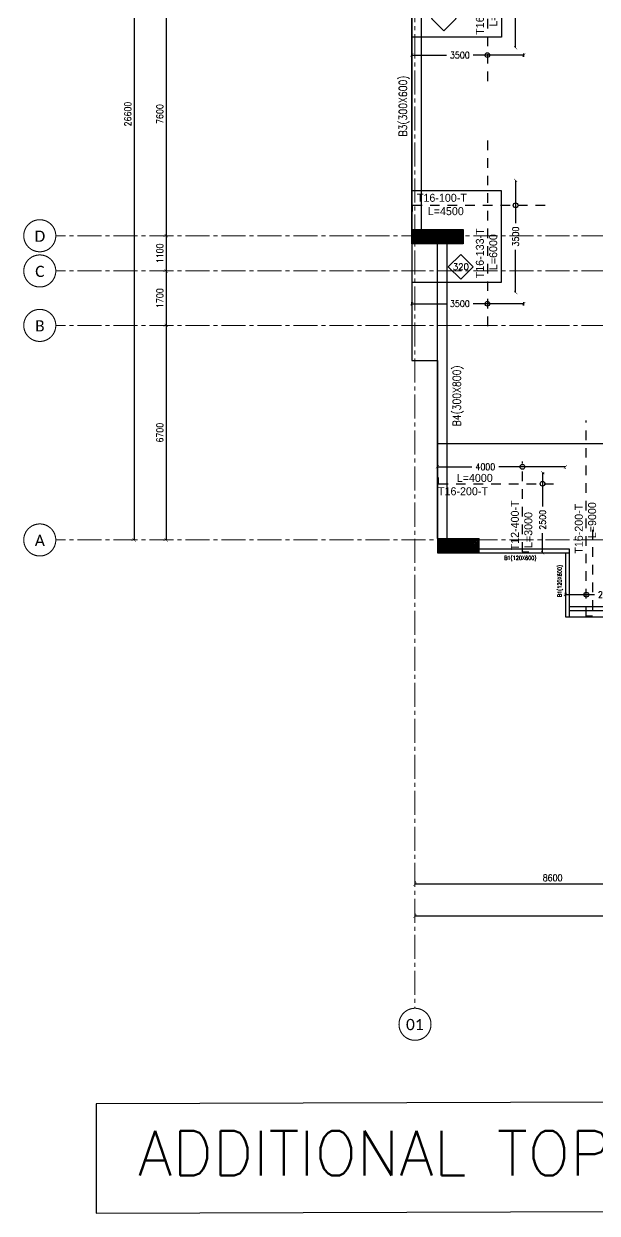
# Model space of a CAD drawing. Header units: millimetres. Extents: x -967280 to 3852, y 2833 to 1955156.
# Drawn here: x -753053 to -735135, y 766212 to 803356 of the extents above; entities that cross this region are included whole.
import ezdxf
from ezdxf.enums import TextEntityAlignment as Align

# ---------------------------------------------------------------- set-up
doc = ezdxf.new("R2010")
doc.units = ezdxf.units.MM
doc.header["$LTSCALE"] = 1000
doc.header["$PDMODE"] = 35
doc.header["$PDSIZE"] = 25
for name, pattern in [('$0$DASHED2', [0.375, 0.25, -0.125]), ('B05-FIRST FLOOR PLAN$0$DLINE', [0.55, 0.3, -0.25]), ('Columns_Structural070816$0$CENTER2', [1.125, 0.75, -0.125, 0.125, -0.125]), ('HRZN_Line-Ptrn-Sold', [9144001.0, 9144000.0, -1])]:
    doc.linetypes.add(name, pattern=pattern)
for name, color, linetype in [('_N-DIM 3', 7, 'Continuous'), ('A-ANNO-TEXT-25', 7, 'Continuous'), ('B05-FIRST FLOOR PLAN$0$STR_ROOF RFT$0$S-SYMB', 30, 'Continuous'), ('S - col hach', 1, 'Continuous'), ('S -Beams', 2, 'Continuous'), ('S-TEXT', 2, 'Continuous'), ('SLAB', 210, 'Continuous'), ('st_cir_mesh', 2, 'Continuous')]:
    doc.layers.add(name, color=color, linetype=linetype)
for name, color, linetype, lineweight in [('A-AX-ATT-100', 7, 'HRZN_Line-Ptrn-Sold', 18), ('S - column', 6, 'Continuous', 60), ('ST-000-AXIS', 9, 'Columns_Structural070816$0$CENTER2', 9), ('ST-203-SLAB-TXT', 7, 'Continuous', 30), ('ST-206-SLAB-DIM', 1, 'Continuous', 20), ('ST-RFT-BOT', 2, '$0$DASHED2', 30), ('ST-RFT-TOP', 5, '$0$DASHED2', 30)]:
    doc.layers.add(name, color=color, linetype=linetype, lineweight=lineweight)
doc.styles.add('B05-FIRST FLOOR PLAN$0$XS-Roof RFT$0$T25-100', font='STENCIL.shx', dxfattribs={"height": 250})
doc.styles.add('Calibri_2', font='calibri.ttf', dxfattribs={"height": 300})
doc.styles.add('ROMANC', font='romanc.shx')
doc.styles.add('ST-DIM', font='romans.shx', dxfattribs={"width": 0.85})
doc.styles.add('TUNELNO', font='romans.shx', dxfattribs={"width": 0.9})
doc.dimstyles.new('Copy(2) of DSEC', dxfattribs={"dimtxt": 200, "dimasz": 100, "dimexe": 50, "dimexo": 80, "dimgap": 100, "dimtad": 1, "dimdec": 0, "dimrnd": 5, "dimzin": 0, "dimdsep": 46, "dimtxsty": 'TUNELNO', "dimblk": 'ARCHTICK', "dimcen": 0.09, "dimclrd": 1, "dimclre": 1, "dimclrt": 3, "dimadec": 0, "dimazin": 0, "dimtfac": 0.78125, "dimtdec": 0, "dimtix": 1, "dimtmove": 2, "dimatfit": 3, "dimldrblk": 'ARCHTICK', "dimfxl": 1, "dimtolj": 1, "dimtzin": 0, "dimarcsym": 0})

# ---------------------------------------------------------------- blocks, each defined once
blk = doc.blocks.new('str col from 1st to 3rd')
at = {"layer": 'S - col hach'}
h = blk.add_hatch(dxfattribs=at)
h.set_pattern_fill('ANSI31', color=2, scale=10)
h.set_pattern_definition([(45, (-254348.726, -1220652.032), (-22.4506403, 22.4506403), [])])
h.paths.add_polyline_path([(-29200, -3600), (-30800, -3600), (-30800, -4050), (-29200, -4050)])
h = blk.add_hatch(dxfattribs=at)
h.set_pattern_fill('ANSI31', color=2, scale=10, angle=-90)
h.set_pattern_definition([(315, (-1236952.032, 211048.726), (22.4506403, 22.4506403), [])])
h.paths.add_polyline_path([(-30000, -13700), (-28700, -13700), (-28700, -13250), (-30000, -13250)])
at = {"layer": 'S - column', "lineweight": 15}
for points in [[(-29200, -4050), (-30800, -4050), (-30800, -3600), (-29200, -3600)], [(-30000, -13700), (-30000, -13250), (-28700, -13250), (-28700, -13700)]]:
    blk.add_lwpolyline(points, close=True, dxfattribs=at)
at = {"layer": 'ST-RFT-BOT', "color": 7, "linetype": 'Continuous', "ltscale": 30}
for points in [[(-29200, -3600), (-29200, -4050), (-30800, -4050), (-30800, -3600)], [(-30000, -13250), (-30000, -13700), (-28700, -13700), (-28700, -13250)]]:
    blk.add_lwpolyline(points, dxfattribs=at)
blk = doc.blocks.new('_ArchTick')
at = {"color": 0, "linetype": 'ByBlock', "const_width": 0.15}
blk.add_lwpolyline([(-0.5, -0.5), (0.5, 0.5)], dxfattribs=at)
blk = doc.blocks.new('*D843')
at = {"layer": 'Defpoints', "color": 0, "transparency": 16777216}
for p in [(-737428, 802378), (-740929, 802248), (-737428, 802248)]:
    blk.add_point(p, dxfattribs=at)
at = {"layer": 'ST-206-SLAB-DIM', "color": 1, "lineweight": -2, "transparency": 16777216}
for p, q in [((-740929, 802328), (-740929, 802428)), ((-740929, 802378), (-739845, 802378)), ((-737428, 802378), (-739011, 802378)), ((-737428, 802328), (-737428, 802428))]:
    blk.add_line(p, q, dxfattribs=at)
at = {"layer": 'ST-206-SLAB-DIM', "color": 1, "lineweight": -2, "transparency": 16777216, "xscale": 100, "yscale": 100, "zscale": 100, "rotation": 180}
blk.add_blockref('_ArchTick', (-740929, 802378), dxfattribs=at)
at = {"layer": 'ST-206-SLAB-DIM', "color": 1, "lineweight": -2, "transparency": 16777216, "xscale": 100, "yscale": 100, "zscale": 100}
blk.add_blockref('_ArchTick', (-737428, 802378), dxfattribs=at)
at = {"layer": 'ST-206-SLAB-DIM', "color": 3, "transparency": 16777216, "insert": (-739428, 802378), "char_height": 200, "attachment_point": 5, "style": 'TUNELNO'}
blk.add_mtext('\\A1;3500', dxfattribs=at)
blk = doc.blocks.new('*D828')
at = {"layer": 'Defpoints', "color": 0, "transparency": 16777216}
for p in [(-737655, 806113), (-737685, 802612), (-737655, 802612)]:
    blk.add_point(p, dxfattribs=at)
at = {"layer": 'ST-206-SLAB-DIM', "color": 1, "lineweight": -2, "transparency": 16777216}
for p, q in [((-737685, 806113), (-737685, 804780)), ((-737685, 802612), (-737685, 803945))]:
    blk.add_line(p, q, dxfattribs=at)
at = {"layer": 'ST-206-SLAB-DIM', "color": 1, "lineweight": -2, "transparency": 16777216, "xscale": 100, "yscale": 100, "zscale": 100}
for p, rotation in [((-737685, 806113), 90), ((-737685, 802612), 270)]:
    blk.add_blockref('_ArchTick', p, dxfattribs=dict(at, rotation=rotation))
at = {"layer": 'ST-206-SLAB-DIM', "color": 3, "transparency": 16777216, "insert": (-737685, 804362), "char_height": 200, "attachment_point": 5, "rotation": 90, "style": 'TUNELNO'}
blk.add_mtext('\\A1;3500', dxfattribs=at)
blk = doc.blocks.new('*D865')
at = {"layer": 'Defpoints', "color": 0, "transparency": 16777216}
for p in [(-737428, 794615), (-740929, 794484), (-737428, 794484)]:
    blk.add_point(p, dxfattribs=at)
at = {"layer": 'ST-206-SLAB-DIM', "color": 1, "lineweight": -2, "transparency": 16777216}
for p, q in [((-740929, 794564), (-740929, 794665)), ((-740929, 794615), (-739845, 794615)), ((-737428, 794615), (-739011, 794615)), ((-737428, 794564), (-737428, 794665))]:
    blk.add_line(p, q, dxfattribs=at)
at = {"layer": 'ST-206-SLAB-DIM', "color": 1, "lineweight": -2, "transparency": 16777216, "xscale": 100, "yscale": 100, "zscale": 100, "rotation": 180}
blk.add_blockref('_ArchTick', (-740929, 794615), dxfattribs=at)
at = {"layer": 'ST-206-SLAB-DIM', "color": 1, "lineweight": -2, "transparency": 16777216, "xscale": 100, "yscale": 100, "zscale": 100}
blk.add_blockref('_ArchTick', (-737428, 794615), dxfattribs=at)
at = {"layer": 'ST-206-SLAB-DIM', "color": 3, "transparency": 16777216, "insert": (-739428, 794615), "char_height": 200, "attachment_point": 5, "style": 'TUNELNO'}
blk.add_mtext('\\A1;3500', dxfattribs=at)
blk = doc.blocks.new('*D869')
at = {"layer": 'Defpoints', "color": 0, "transparency": 16777216}
for p in [(-737655, 798463), (-737685, 794962), (-737655, 794962)]:
    blk.add_point(p, dxfattribs=at)
at = {"layer": 'ST-206-SLAB-DIM', "color": 1, "lineweight": -2, "transparency": 16777216}
for p, q in [((-737685, 798463), (-737685, 797130)), ((-737685, 794962), (-737685, 796295))]:
    blk.add_line(p, q, dxfattribs=at)
at = {"layer": 'ST-206-SLAB-DIM', "color": 1, "lineweight": -2, "transparency": 16777216, "xscale": 100, "yscale": 100, "zscale": 100}
for p, rotation in [((-737685, 798463), 90), ((-737685, 794962), 270)]:
    blk.add_blockref('_ArchTick', p, dxfattribs=dict(at, rotation=rotation))
at = {"layer": 'ST-206-SLAB-DIM', "color": 3, "transparency": 16777216, "insert": (-737685, 796712), "char_height": 200, "attachment_point": 5, "rotation": 90, "style": 'TUNELNO'}
blk.add_mtext('\\A1;3500', dxfattribs=at)
blk = doc.blocks.new('*D864')
at = {"layer": 'Defpoints', "color": 0, "transparency": 16777216}
for p in [(-736129, 785399), (-733927, 785396), (-733926, 785531)]:
    blk.add_point(p, dxfattribs=at)
at = {"layer": 'ST-206-SLAB-DIM', "color": 1, "lineweight": -2, "transparency": 16777216}
for p, q in [((-736129, 785479), (-736128, 785584)), ((-736129, 785534), (-735220, 785533)), ((-733926, 785531), (-734386, 785532)), ((-733927, 785476), (-733926, 785581))]:
    blk.add_line(p, q, dxfattribs=at)
at = {"layer": 'ST-206-SLAB-DIM', "color": 1, "lineweight": -2, "transparency": 16777216, "xscale": 100, "yscale": 100, "zscale": 100}
for p, rotation in [((-736129, 785534), 179.9241602183739), ((-733926, 785531), 359.9241602183739)]:
    blk.add_blockref('_ArchTick', p, dxfattribs=dict(at, rotation=rotation))
at = {"layer": 'ST-206-SLAB-DIM', "color": 3, "transparency": 16777216, "insert": (-734803, 785530), "char_height": 200, "attachment_point": 5, "rotation": 359.9242, "style": 'TUNELNO'}
blk.add_mtext('\\A1;2200', dxfattribs=at)
blk = doc.blocks.new('Grid - HRZN_G-Datm-Grid-Head-1554275-FIRST FLOOR FFL_1_')
at = {"layer": 'A-AX-ATT-100'}
blk.add_circle((0, 0), 5, dxfattribs=at)
blk = doc.blocks.new('*D1508')
at = {"layer": '_N-DIM 3', "color": 1, "linetype": 'Continuous', "lineweight": -2, "ltscale": 30, "transparency": 16777216}
for p, q in [((509045, 727540), (509075, 727540)), ((509125, 727540), (509125, 719940)), ((509045, 719940), (509075, 719940))]:
    blk.add_line(p, q, dxfattribs=at)
at = {"layer": 'Defpoints', "color": 0, "linetype": 'Continuous', "ltscale": 30, "transparency": 16777216}
for p in [(509125, 727540), (509125, 719940), (509125, 719940)]:
    blk.add_point(p, dxfattribs=at)
at = {"layer": '_N-DIM 3', "color": 1, "linetype": 'Continuous', "lineweight": -2, "ltscale": 30, "transparency": 16777216, "xscale": 100, "yscale": 100, "zscale": 100}
for p, rotation in [((509125, 727540), 90), ((509125, 719940), 270)]:
    blk.add_blockref('_ArchTick', p, dxfattribs=dict(at, rotation=rotation))
at = {"layer": '_N-DIM 3', "color": 3, "linetype": 'Continuous', "ltscale": 30, "transparency": 16777216, "insert": (508925, 723740), "char_height": 200, "attachment_point": 5, "rotation": 90, "style": 'TUNELNO'}
blk.add_mtext('\\A1;7600', dxfattribs=at)
blk = doc.blocks.new('*D1509')
at = {"layer": '_N-DIM 3', "color": 1, "linetype": 'Continuous', "lineweight": -2, "ltscale": 30, "transparency": 16777216}
for p, q in [((509045, 719940), (509075, 719940)), ((509125, 719940), (509125, 718840)), ((509045, 718840), (509075, 718840))]:
    blk.add_line(p, q, dxfattribs=at)
at = {"layer": 'Defpoints', "color": 0, "linetype": 'Continuous', "ltscale": 30, "transparency": 16777216}
for p in [(509125, 719940), (509125, 718840), (509125, 718840)]:
    blk.add_point(p, dxfattribs=at)
at = {"layer": '_N-DIM 3', "color": 1, "linetype": 'Continuous', "lineweight": -2, "ltscale": 30, "transparency": 16777216, "xscale": 100, "yscale": 100, "zscale": 100}
for p, rotation in [((509125, 719940), 90), ((509125, 718840), 270)]:
    blk.add_blockref('_ArchTick', p, dxfattribs=dict(at, rotation=rotation))
at = {"layer": '_N-DIM 3', "color": 3, "linetype": 'Continuous', "ltscale": 30, "transparency": 16777216, "insert": (508925, 719390), "char_height": 200, "attachment_point": 5, "rotation": 90, "style": 'TUNELNO'}
blk.add_mtext('\\A1;1100', dxfattribs=at)
blk = doc.blocks.new('*D1510')
at = {"layer": '_N-DIM 3', "color": 1, "linetype": 'Continuous', "lineweight": -2, "ltscale": 30, "transparency": 16777216}
for p, q in [((509045, 718840), (509075, 718840)), ((509125, 718840), (509125, 717140)), ((509045, 717140), (509075, 717140))]:
    blk.add_line(p, q, dxfattribs=at)
at = {"layer": 'Defpoints', "color": 0, "linetype": 'Continuous', "ltscale": 30, "transparency": 16777216}
for p in [(509125, 718840), (509125, 717140), (509125, 717140)]:
    blk.add_point(p, dxfattribs=at)
at = {"layer": '_N-DIM 3', "color": 1, "linetype": 'Continuous', "lineweight": -2, "ltscale": 30, "transparency": 16777216, "xscale": 100, "yscale": 100, "zscale": 100}
for p, rotation in [((509125, 718840), 90), ((509125, 717140), 270)]:
    blk.add_blockref('_ArchTick', p, dxfattribs=dict(at, rotation=rotation))
at = {"layer": '_N-DIM 3', "color": 3, "linetype": 'Continuous', "ltscale": 30, "transparency": 16777216, "insert": (508925, 717990), "char_height": 200, "attachment_point": 5, "rotation": 90, "style": 'TUNELNO'}
blk.add_mtext('\\A1;1700', dxfattribs=at)
blk = doc.blocks.new('*D1511')
at = {"layer": '_N-DIM 3', "color": 1, "linetype": 'Continuous', "lineweight": -2, "ltscale": 30, "transparency": 16777216}
for p, q in [((509045, 717140), (509075, 717140)), ((509125, 717140), (509125, 710440)), ((509045, 710440), (509075, 710440))]:
    blk.add_line(p, q, dxfattribs=at)
at = {"layer": 'Defpoints', "color": 0, "linetype": 'Continuous', "ltscale": 30, "transparency": 16777216}
for p in [(509125, 717140), (509125, 710440), (509125, 710440)]:
    blk.add_point(p, dxfattribs=at)
at = {"layer": '_N-DIM 3', "color": 1, "linetype": 'Continuous', "lineweight": -2, "ltscale": 30, "transparency": 16777216, "xscale": 100, "yscale": 100, "zscale": 100}
for p, rotation in [((509125, 717140), 90), ((509125, 710440), 270)]:
    blk.add_blockref('_ArchTick', p, dxfattribs=dict(at, rotation=rotation))
at = {"layer": '_N-DIM 3', "color": 3, "linetype": 'Continuous', "ltscale": 30, "transparency": 16777216, "insert": (508925, 713790), "char_height": 200, "attachment_point": 5, "rotation": 90, "style": 'TUNELNO'}
blk.add_mtext('\\A1;6700', dxfattribs=at)
blk = doc.blocks.new('*D1512')
at = {"layer": '_N-DIM 3', "color": 1, "linetype": 'Continuous', "lineweight": -2, "ltscale": 30, "transparency": 16777216}
for p, q in [((508045, 737040), (508075, 737040)), ((508125, 737040), (508125, 710440)), ((508045, 710440), (508075, 710440))]:
    blk.add_line(p, q, dxfattribs=at)
at = {"layer": 'Defpoints', "color": 0, "linetype": 'Continuous', "ltscale": 30, "transparency": 16777216}
for p in [(508125, 737040), (508125, 710440), (508125, 710440)]:
    blk.add_point(p, dxfattribs=at)
at = {"layer": '_N-DIM 3', "color": 1, "linetype": 'Continuous', "lineweight": -2, "ltscale": 30, "transparency": 16777216, "xscale": 100, "yscale": 100, "zscale": 100}
for p, rotation in [((508125, 737040), 90), ((508125, 710440), 270)]:
    blk.add_blockref('_ArchTick', p, dxfattribs=dict(at, rotation=rotation))
at = {"layer": '_N-DIM 3', "color": 3, "linetype": 'Continuous', "ltscale": 30, "transparency": 16777216, "insert": (507925, 723740), "char_height": 200, "attachment_point": 5, "rotation": 90, "style": 'TUNELNO'}
blk.add_mtext('\\A1;26600', dxfattribs=at)
blk = doc.blocks.new('*D1519')
at = {"layer": '_N-DIM 3', "color": 1, "linetype": 'Continuous', "lineweight": -2, "ltscale": 30, "transparency": 16777216}
for p, q in [((516899, 699769), (516899, 699739)), ((525499, 699689), (516899, 699689)), ((525499, 699769), (525499, 699739))]:
    blk.add_line(p, q, dxfattribs=at)
at = {"layer": 'Defpoints', "color": 0, "linetype": 'Continuous', "ltscale": 30, "transparency": 16777216}
for p in [(516899, 699689), (516899, 699689), (525499, 699689)]:
    blk.add_point(p, dxfattribs=at)
at = {"layer": '_N-DIM 3', "color": 1, "linetype": 'Continuous', "lineweight": -2, "ltscale": 30, "transparency": 16777216, "xscale": 100, "yscale": 100, "zscale": 100, "rotation": 180}
blk.add_blockref('_ArchTick', (516899, 699689), dxfattribs=at)
at = {"layer": '_N-DIM 3', "color": 1, "linetype": 'Continuous', "lineweight": -2, "ltscale": 30, "transparency": 16777216, "xscale": 100, "yscale": 100, "zscale": 100}
blk.add_blockref('_ArchTick', (525499, 699689), dxfattribs=at)
at = {"layer": '_N-DIM 3', "color": 3, "linetype": 'Continuous', "ltscale": 30, "transparency": 16777216, "insert": (521199, 699889), "char_height": 200, "attachment_point": 5, "style": 'TUNELNO'}
blk.add_mtext('\\A1;8600', dxfattribs=at)
blk = doc.blocks.new('*D1520')
at = {"layer": '_N-DIM 3', "color": 1, "linetype": 'Continuous', "lineweight": -2, "ltscale": 30, "transparency": 16777216}
for p, q in [((516899, 698769), (516899, 698739)), ((563099, 698689), (516899, 698689)), ((563099, 698769), (563099, 698739))]:
    blk.add_line(p, q, dxfattribs=at)
at = {"layer": 'Defpoints', "color": 0, "linetype": 'Continuous', "ltscale": 30, "transparency": 16777216}
for p in [(516899, 698689), (516899, 698689), (563099, 698689)]:
    blk.add_point(p, dxfattribs=at)
at = {"layer": '_N-DIM 3', "color": 1, "linetype": 'Continuous', "lineweight": -2, "ltscale": 30, "transparency": 16777216, "xscale": 100, "yscale": 100, "zscale": 100, "rotation": 180}
blk.add_blockref('_ArchTick', (516899, 698689), dxfattribs=at)
at = {"layer": '_N-DIM 3', "color": 1, "linetype": 'Continuous', "lineweight": -2, "ltscale": 30, "transparency": 16777216, "xscale": 100, "yscale": 100, "zscale": 100}
blk.add_blockref('_ArchTick', (563099, 698689), dxfattribs=at)
at = {"layer": '_N-DIM 3', "color": 3, "linetype": 'Continuous', "ltscale": 30, "transparency": 16777216, "insert": (539999, 698889), "char_height": 200, "attachment_point": 5, "style": 'TUNELNO'}
blk.add_mtext('\\A1;46200', dxfattribs=at)
blk = doc.blocks.new('*D885')
at = {"layer": 'Defpoints', "color": 0, "transparency": 16777216}
for p in [(-736917, 789336), (-736842, 789336), (-736917, 786837)]:
    blk.add_point(p, dxfattribs=at)
at = {"layer": 'ST-206-SLAB-DIM', "color": 1, "lineweight": -2, "transparency": 16777216}
for p, q in [((-736842, 789336), (-736842, 788283)), ((-736837, 789336), (-736792, 789336)), ((-736842, 786837), (-736842, 787448)), ((-736837, 786837), (-736792, 786837))]:
    blk.add_line(p, q, dxfattribs=at)
at = {"layer": 'ST-206-SLAB-DIM', "color": 1, "lineweight": -2, "transparency": 16777216, "xscale": 100, "yscale": 100, "zscale": 100}
for p, rotation in [((-736842, 789336), 90), ((-736842, 786837), 270)]:
    blk.add_blockref('_ArchTick', p, dxfattribs=dict(at, rotation=rotation))
at = {"layer": 'ST-206-SLAB-DIM', "color": 3, "transparency": 16777216, "insert": (-736842, 787865), "char_height": 200, "attachment_point": 5, "rotation": 90, "style": 'TUNELNO'}
blk.add_mtext('\\A1;2500', dxfattribs=at)
blk = doc.blocks.new('*D886')
at = {"layer": 'Defpoints', "color": 0, "transparency": 16777216}
for p in [(-740129, 789537), (-740129, 789521), (-736129, 789537)]:
    blk.add_point(p, dxfattribs=at)
at = {"layer": 'ST-206-SLAB-DIM', "color": 1, "lineweight": -2, "transparency": 16777216}
for p, q in [((-740129, 789521), (-739048, 789521)), ((-740129, 789457), (-740129, 789471)), ((-736129, 789521), (-738214, 789521)), ((-736129, 789457), (-736129, 789471))]:
    blk.add_line(p, q, dxfattribs=at)
at = {"layer": 'ST-206-SLAB-DIM', "color": 1, "lineweight": -2, "transparency": 16777216, "xscale": 100, "yscale": 100, "zscale": 100}
for p, rotation in [((-740129, 789521), 179.9999999999984), ((-736129, 789521), 359.9999999999984)]:
    blk.add_blockref('_ArchTick', p, dxfattribs=dict(at, rotation=rotation))
at = {"layer": 'ST-206-SLAB-DIM', "color": 3, "transparency": 16777216, "insert": (-738631, 789521), "char_height": 200, "attachment_point": 5, "style": 'TUNELNO'}
blk.add_mtext('\\A1;4000', dxfattribs=at)
blk = doc.blocks.new('AXES-00')
at = {"layer": 'ST-000-AXIS'}
for p, q in [((516898.9, 750979.6), (516898.9, 695813.8)), ((575723.2, 719939.7), (505674.3, 719939.7)), ((575723.2, 718839.7), (505674.3, 718839.7)), ((575723.2, 717139.7), (505674.3, 717139.7)), ((575723.2, 710439.7), (505674.3, 710439.7))]:
    blk.add_line(p, q, dxfattribs=at)
at = {"layer": 'A-AX-ATT-100', "xscale": 100.0000000000001, "yscale": 100.0000000000001, "zscale": 100.0000000000001, "rotation": 90}
for p in [(505174.3, 719939.7), (505174.3, 718839.7), (505174.3, 717139.7), (505174.3, 710439.7)]:
    blk.add_blockref('Grid - HRZN_G-Datm-Grid-Head-1554275-FIRST FLOOR FFL_1_', p, dxfattribs=at)
at = {"layer": 'st_cir_mesh', "xscale": 99.99999999999993, "yscale": 99.99999999999993, "zscale": 99.99999999999993, "rotation": 180}
blk.add_blockref('Grid - HRZN_G-Datm-Grid-Head-1554275-FIRST FLOOR FFL_1_', (516898.9, 695313.8), dxfattribs=at)
at = {"layer": 'A-AX-ATT-100', "linetype": 'Continuous', "lineweight": 13, "char_height": 350, "attachment_point": 1, "style": 'Calibri_2'}
for s, insert, width in [('D', (505008.7, 720101), 408.861), ('C', (505031.7, 719001), 352.742), ('B', (505028.2, 717301), 360.759), ('A', (505018.7, 710601), 384.81), ('01', (516618, 695481.8), 673.417)]:
    blk.add_mtext(s, dxfattribs=dict(at, insert=insert, width=width))
at = {"layer": '_N-DIM 3', "color": 3, "linetype": 'Continuous', "ltscale": 30}
for base, p1, p2, picture, middle in [((508125, 710439.7), (508125, 737039.7), (508125, 710439.7), '*D1512', (507925, 723739.7)), ((509125, 719939.7), (509125, 727539.7), (509125, 719939.7), '*D1508', (508925, 723739.7)), ((509125, 718839.7), (509125, 719939.7), (509125, 718839.7), '*D1509', (508925, 719389.7)), ((509125, 717139.7), (509125, 718839.7), (509125, 717139.7), '*D1510', (508925, 717989.7)), ((509125, 710439.7), (509125, 717139.7), (509125, 710439.7), '*D1511', (508925, 713789.7))]:
    dim = blk.add_linear_dim(base=base, p1=p1, p2=p2, angle=90, dimstyle='Copy(2) of DSEC', dxfattribs=at)
    dim.commit()
    dim.dimension.update_dxf_attribs({"geometry": picture, "text_midpoint": middle})
for base, p1, p2, picture, middle in [((516898.9, 699688.7), (525498.9, 699688.7), (516898.9, 699688.7), '*D1519', (521198.9, 699888.7)), ((516898.9, 698688.7), (563098.9, 698688.7), (516898.9, 698688.7), '*D1520', (539998.9, 698888.7))]:
    dim = blk.add_linear_dim(base=base, p1=p1, p2=p2, dimstyle='Copy(2) of DSEC', dxfattribs=at)
    dim.commit()
    dim.dimension.update_dxf_attribs({"geometry": picture, "text_midpoint": middle})

msp = doc.modelspace()

# ---------------------------------------------------------------- linework, layer by layer
at = {"layer": 'B05-FIRST FLOOR PLAN$0$STR_ROOF RFT$0$S-SYMB'}
for centre in [(-738567.5, 802378.2), (-737684.7, 797687.7), (-738567.5, 794615.1), (-737471.4, 789520.8), (-736842.4, 788992.2), (-735476.6, 785529.5)]:
    msp.add_circle(centre, 75, dxfattribs=at)
at = {"layer": 'S -Beams'}
for p, q in [((-740928.7, 796937.4), (-740928.7, 804137.4)), ((-740628.7, 796937.4), (-740628.7, 804137.4)), ((-740128.7, 787287.4), (-740128.7, 796487.4)), ((-739828.7, 787287.4), (-739828.7, 796487.4)), ((-738828.7, 786957.4), (-736008.7, 786957.4)), ((-738828.7, 786837.4), (-736008.7, 786837.4)), ((-736128.7, 786837.4), (-736128.7, 784837.4)), ((-736008.7, 786957.4), (-736008.7, 784837.4)), ((-736008.7, 785157.4), (-730848.8, 785157.4)), ((-736008.7, 785037.4), (-730730.3, 785037.4))]:
    msp.add_line(p, q, dxfattribs=at)
msp.add_lwpolyline([(-740928.8, 808237.4), (-740928.8, 792837.4), (-740128.8, 792837.4), (-740128.8, 786837.4), (-736128.7, 786837.4), (-736128.7, 784837.4), (-734928.7, 784837.4)], dxfattribs=at)
msp.add_lwpolyline([(-750786.2, 766212.2), (-682836.3, 766431.3), (-682836.3, 769843.3), (-750786.2, 769624.2)], close=True, dxfattribs=at)
at = {"layer": 'S-TEXT', "color": 7, "true_color": 0xffffff}
for points in [[(-739925.9, 803135.6), (-739538.8, 803522.7), (-739925.9, 803909.9), (-740313.1, 803522.7)], [(-739400.7, 795382.3), (-739013.6, 795769.5), (-739400.7, 796156.6), (-739787.9, 795769.5)]]:
    msp.add_lwpolyline(points, close=True, dxfattribs=at)
at = {"layer": 'SLAB', "color": 2, "linetype": 'Continuous', "ltscale": 30}
for points in [[(-740928.8, 805787.4), (-738128.7, 805787.4), (-738128.7, 802937.4), (-740928.8, 802937.4)], [(-738128.7, 798137.4), (-740928.8, 798137.4), (-740928.8, 795287.4), (-738128.7, 795287.4)], [(-740128.7, 786837.4), (-736128.7, 786837.4), (-736128.7, 784837.4), (-734928.7, 784837.4), (-734928.7, 785037.4), (-730728.8, 785037.4), (-730728.8, 786887.4), (-730528.7, 786887.4), (-730528.7, 788537.4), (-730028.7, 788537.4), (-730028.7, 788737.4), (-729128.6, 788737.4), (-729128.6, 790237.4), (-740128.7, 790237.4)]]:
    msp.add_lwpolyline(points, close=True, dxfattribs=at)
at = {"layer": 'ST-RFT-TOP', "linetype": 'B05-FIRST FLOOR PLAN$0$DLINE'}
for points in [[(-738567.5, 807362.4), (-738567.5, 801362.4)], [(-738567.5, 799712.4), (-738567.5, 793712.4)], [(-740908.7, 797497.7), (-740908.7, 797687.7), (-736598.7, 797687.7)], [(-735286.6, 787557.4), (-735286.6, 784857.4), (-735476.6, 784857.4), (-735476.6, 790967.4)]]:
    msp.add_lwpolyline(points, dxfattribs=at)
for points in [[(-737271.4, 786857.4), (-737458.9, 786857.4, -0.4142136), (-737471.4, 786869.9), (-737471.4, 789682.1)], [(-740108.7, 789192.2), (-740108.7, 789004.7, 0.4142136), (-740096.2, 788992.2), (-736288.3, 788992.2)]]:
    msp.add_lwpolyline(points, format="xyb", dxfattribs=at)

# ---------------------------------------------------------------- block references
at = {"layer": 'S -Beams'}
msp.add_blockref('AXES-00', (-1257727.6, 76797.6), dxfattribs=at)
at = {"layer": 'ST-RFT-BOT', "color": 3, "linetype": 'Continuous'}
msp.add_blockref('str col from 1st to 3rd', (-710128.7, 800537.4), dxfattribs=at)

# ---------------------------------------------------------------- texts
at = {"layer": 'A-ANNO-TEXT-25', "insert": (-749484.2, 768787.5), "char_height": 1400, "attachment_point": 1, "style": 'ROMANC'}
msp.add_mtext_dynamic_manual_height_columns('{\\Fsimplex|c0;ADDITIONAL TOP REINFORCEMENT PLAN FOR TYPICAL CEILING }', width=66647.872, gutter_width=8268.9, heights=[0], dxfattribs=at)
at = {"layer": 'S-TEXT', "color": 3, "insert": (-739647.2, 795865.5), "char_height": 196, "attachment_point": 1, "style": 'ROMANC'}
msp.add_mtext_dynamic_manual_height_columns('320', width=592857.868, gutter_width=980, heights=[0], dxfattribs=at)
at = {"layer": 'ST-203-SLAB-TXT', "style": 'B05-FIRST FLOOR PLAN$0$XS-Roof RFT$0$T25-100'}
for s, p in [('T16-133-T', (-738676.7, 803012.4)), ('L=6000', (-738260, 803265.7)), ('T16-133-T', (-738676.7, 795409.1)), ('L=6000', (-738260, 795663.3)), ('T12-400-T', (-737583.1, 786911.1)), ('T16-200-T', (-735585.8, 786807.2)), ('L=9000', (-735169.2, 787292)), ('L=3000', (-737163.9, 786984))]:
    msp.add_text(s, height=250, rotation=90, dxfattribs=at).set_placement(p)
at = {"layer": 'ST-203-SLAB-TXT', "style": 'ST-DIM', "width": 0.85}
msp.add_text('B3(300X600)', height=250, rotation=90, dxfattribs=at).set_placement((-741005.1, 800787.4), align=Align.BOTTOM_CENTER)
at = {"layer": 'ST-203-SLAB-TXT', "style": 'B05-FIRST FLOOR PLAN$0$XS-Roof RFT$0$T25-100'}
for s, p in [('T16-100-T', (-740769, 797797)), ('L=4500', (-740428.5, 797380.3)), ('L=4000', (-739524.3, 789049.6)), ('T16-200-T', (-740109.4, 788632.9))]:
    msp.add_text(s, height=250, dxfattribs=at).set_placement(p)
at = {"layer": 'ST-203-SLAB-TXT', "style": 'ST-DIM', "width": 0.85}
msp.add_text('B4(300X800)', height=250, rotation=90, dxfattribs=at).set_placement((-739525, 791734.7), align=Align.MIDDLE_CENTER)
at = {"layer": 'ST-203-SLAB-TXT', "color": 1, "style": 'ST-DIM', "width": 0.85}
msp.add_text('B1(120X600)', height=125, dxfattribs=at).set_placement((-737536.6, 786675.5), align=Align.MIDDLE_CENTER)
msp.add_text('B1(120X600)', height=125, rotation=90, dxfattribs=at).set_placement((-736308.4, 785955.3), align=Align.MIDDLE_CENTER)

# ---------------------------------------------------------------- dimensions: what is measured, and where the dimension line sits
at = {"layer": 'ST-206-SLAB-DIM'}
for base, p1, p2, angle, picture, middle in [((-737684.8, 802611.9), (-737654.8, 806112.8), (-737654.8, 802611.9), 270, '*D828', (-737684.8, 804362.4)), ((-737427.8, 802378.2), (-740928.7, 802247.6), (-737427.8, 802247.6), 0, '*D843', (-739428.1, 802378.2)), ((-737684.8, 794961.9), (-737654.8, 798462.8), (-737654.8, 794961.9), 270, '*D869', (-737684.8, 796712.4)), ((-737427.8, 794615.1), (-740928.7, 794484.5), (-737427.8, 794484.5), 0, '*D865', (-739428.1, 794615.1)), ((-740128.7, 789520.8), (-736128.7, 789537), (-740128.7, 789537), 180, '*D886', (-738630.7, 789520.8)), ((-736842.4, 789336.3), (-736916.9, 786837.4), (-736916.9, 789336.3), 90, '*D885', (-736842.4, 787865.5)), ((-733926.5, 785531.3), (-736128.7, 785398.9), (-733926.6, 785396), 359.92416, '*D864', (-734802.8, 785530.4))]:
    dim = msp.add_linear_dim(base=base, p1=p1, p2=p2, angle=angle, dimstyle='Copy(2) of DSEC', dxfattribs=at)
    dim.commit()
    dim.dimension.update_dxf_attribs({"geometry": picture, "text_midpoint": middle, "dimtype": 161})

doc.saveas('drawing.dxf')
